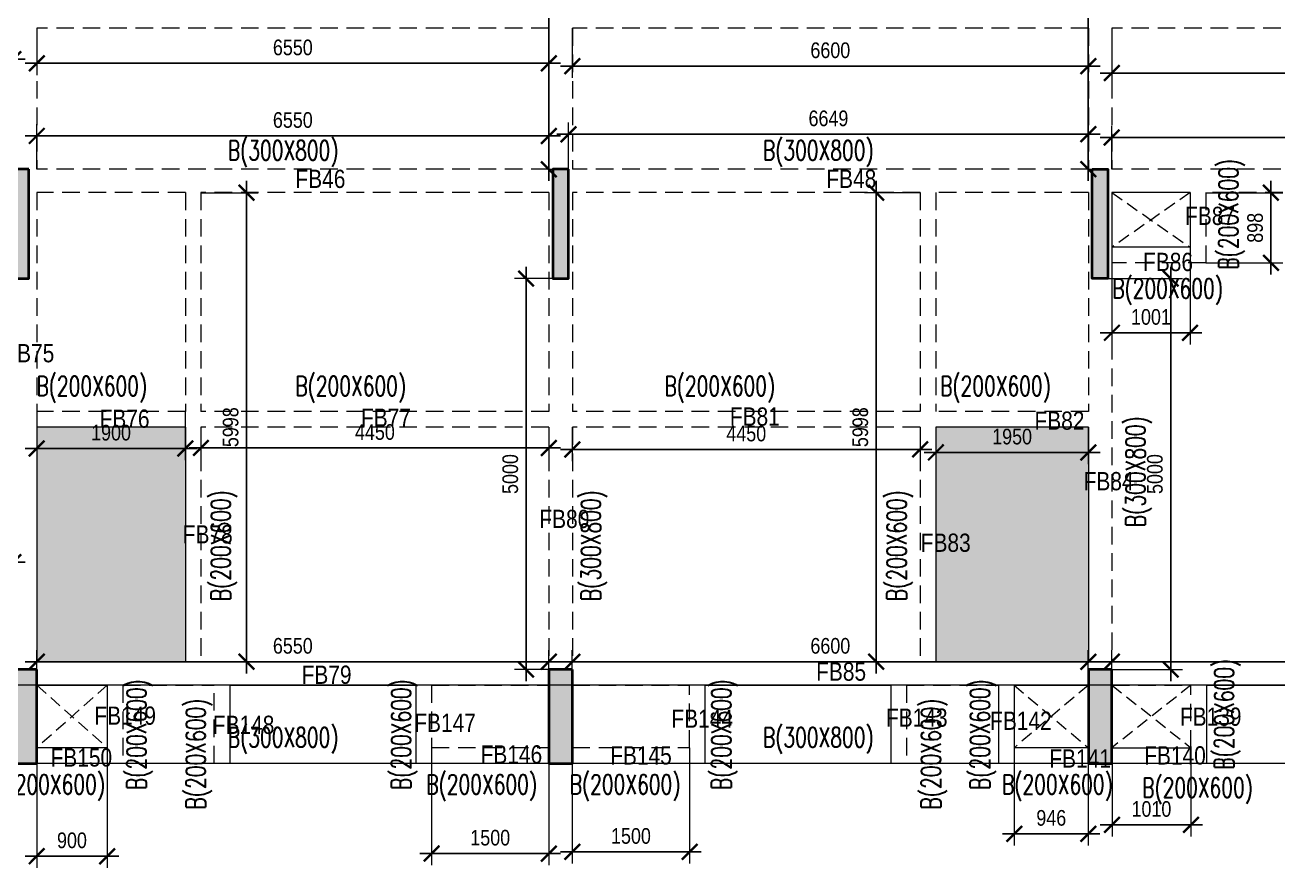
# Model space of a CAD drawing. Header units: millimetres. Extents: x -29 to 59187, y -34 to 22805.
# Drawn here: x 31320 to 47345, y 3051 to 13829 of the extents above; entities that cross this region are included whole.
import ezdxf

# ---------------------------------------------------------------- set-up
doc = ezdxf.new("R2010")
doc.units = ezdxf.units.MM
doc.linetypes.add('DASHED', pattern=[0.75, 0.5, -0.25])
doc.linetypes.add('HIDDEN', pattern=[9.525, 6.35, -3.175])
doc.layers.get('Defpoints').update_dxf_attribs({"color": 1})
for name, color, linetype, lineweight in [('S-BEAM-IDEN', 2, 'Continuous', 9), ('S-COL HATCH', 8, 'Continuous', 35), ('S-COLS', 6, 'Continuous', 35), ('S-SUNKEN HATCH', 9, 'Continuous', 35), ('S_FRAMES', 4, 'Continuous', 9), ('STR-CUTOUT', 1, 'Continuous', 13)]:
    doc.layers.add(name, color=color, linetype=linetype, lineweight=lineweight)
doc.styles.add('Dim.s & Anno.(Misc.)', font='ARIALN.TTF')
doc.styles.add('ROMANS', font='romans.shx', dxfattribs={"width": 0.75})
doc.dimstyles.new('A-GFC-100', dxfattribs={"dimscale": 100, "dimtxt": 2, "dimasz": 2, "dimexe": 1.5, "dimexo": 0, "dimgap": 1, "dimtad": 1, "dimdec": 0, "dimdsep": 46, "dimtxsty": 'Dim.s & Anno.(Misc.)', "dimblk": 'ARCHTICK', "dimcen": 0, "dimdle": 1.5, "dimclrd": 256, "dimclre": 8, "dimclrt": 6, "dimazin": 2, "dimtfac": 1, "dimtdec": 0, "dimtix": 1, "dimtmove": 2, "dimatfit": 3, "dimfxl": 1, "dimtolj": 1, "dimlwd": -1, "dimlwe": 9, "dimarcsym": 0})

# ---------------------------------------------------------------- blocks, each defined once
blk = doc.blocks.new('A$C3ea4a2f9')
at = {"layer": 'S-COL HATCH'}
h = blk.add_hatch(color=8, dxfattribs=at)
h.dxf.hatch_style = 1
h.paths.add_polyline_path([(26775, 7600), (26575, 7600), (26575, 6200), (26775, 6200)])
h = blk.add_hatch(color=8, dxfattribs=at)
h.dxf.hatch_style = 1
h.paths.add_polyline_path([(33676, 7600), (33476, 7600), (33476, 6200), (33676, 6200)])
h = blk.add_hatch(color=8, dxfattribs=at)
h.dxf.hatch_style = 1
h.paths.add_polyline_path([(40376, 7600), (40576, 7600), (40576, 6200), (40376, 6200)])
h = blk.add_hatch(color=8, dxfattribs=at)
h.dxf.hatch_style = 1
h.paths.add_polyline_path([(26875, 1200), (26575, 1200), (26575, 0), (26875, 0)])
h = blk.add_hatch(color=8, dxfattribs=at)
h.dxf.hatch_style = 1
h.paths.add_polyline_path([(33726, 1200), (33426, 1200), (33426, 0), (33726, 0)])
h = blk.add_hatch(color=8, dxfattribs=at)
h.dxf.hatch_style = 1
h.paths.add_polyline_path([(40626, 1200), (40326, 1200), (40326, 0), (40626, 0)])
at = {"layer": 'S-COLS'}
for points in [[(26775, 7600), (26575, 7600), (26575, 6200), (26775, 6200)], [(33676, 7600), (33476, 7600), (33476, 6200), (33676, 6200)], [(40376, 7600), (40576, 7600), (40576, 6200), (40376, 6200)], [(26875, 1200), (26575, 1200), (26575, 0), (26875, 0)], [(33726, 1200), (33426, 1200), (33426, 0), (33726, 0)], [(40626, 1200), (40326, 1200), (40326, 0), (40626, 0)]]:
    blk.add_lwpolyline(points, close=True, dxfattribs=at)
blk = doc.blocks.new('COLUMNS FROM LGF')
blk.add_blockref('A$C3ea4a2f9', (715961, -21291))
blk = doc.blocks.new('_ArchTick')
at = {"color": 0, "linetype": 'ByBlock', "const_width": 0.15}
blk.add_lwpolyline([(-0.5, -0.5), (0.5, 0.5)], dxfattribs=at)
blk = doc.blocks.new('*D159')
at = {"color": 8, "lineweight": 9, "transparency": 16777216}
for p, q in [((25695, 13788), (25695, 13243)), ((31170, 13788), (31170, 13243))]:
    blk.add_line(p, q, dxfattribs=at)
at = {"transparency": 16777216}
blk.add_line((25545, 13393), (31320, 13393), dxfattribs=at)
at = {"layer": 'Defpoints', "color": 0, "transparency": 16777216}
for p in [(25695, 13788), (31170, 13788), (31170, 13393)]:
    blk.add_point(p, dxfattribs=at)
at = {"transparency": 16777216, "xscale": 200, "yscale": 200, "zscale": 200, "rotation": 180}
blk.add_blockref('_ArchTick', (25695, 13393), dxfattribs=at)
at = {"transparency": 16777216, "xscale": 200, "yscale": 200, "zscale": 200}
blk.add_blockref('_ArchTick', (31170, 13393), dxfattribs=at)
at = {"color": 6, "transparency": 16777216, "insert": (28433, 13594), "char_height": 200, "attachment_point": 5, "style": 'Dim.s & Anno.(Misc.)'}
blk.add_mtext('\\A1;5475', dxfattribs=at)
blk = doc.blocks.new('*D160')
at = {"color": 8, "lineweight": 9, "transparency": 16777216}
for p, q in [((31470, 13788), (31470, 13190)), ((38020, 13788), (38020, 13190))]:
    blk.add_line(p, q, dxfattribs=at)
at = {"transparency": 16777216}
blk.add_line((31320, 13340), (38170, 13340), dxfattribs=at)
at = {"layer": 'Defpoints', "color": 0, "transparency": 16777216}
for p in [(31470, 13788), (38020, 13788), (38020, 13340)]:
    blk.add_point(p, dxfattribs=at)
at = {"transparency": 16777216, "xscale": 200, "yscale": 200, "zscale": 200, "rotation": 180}
blk.add_blockref('_ArchTick', (31470, 13340), dxfattribs=at)
at = {"transparency": 16777216, "xscale": 200, "yscale": 200, "zscale": 200}
blk.add_blockref('_ArchTick', (38020, 13340), dxfattribs=at)
at = {"color": 6, "transparency": 16777216, "insert": (34745, 13542), "char_height": 200, "attachment_point": 5, "style": 'Dim.s & Anno.(Misc.)'}
blk.add_mtext('\\A1;6550', dxfattribs=at)
blk = doc.blocks.new('*D161')
at = {"color": 8, "lineweight": 9, "transparency": 16777216}
for p, q in [((38320, 13788), (38320, 13154)), ((44920, 13788), (44920, 13154))]:
    blk.add_line(p, q, dxfattribs=at)
at = {"transparency": 16777216}
blk.add_line((38170, 13304), (45070, 13304), dxfattribs=at)
at = {"layer": 'Defpoints', "color": 0, "transparency": 16777216}
for p in [(38320, 13788), (44920, 13788), (44920, 13304)]:
    blk.add_point(p, dxfattribs=at)
at = {"transparency": 16777216, "xscale": 200, "yscale": 200, "zscale": 200, "rotation": 180}
blk.add_blockref('_ArchTick', (38320, 13304), dxfattribs=at)
at = {"transparency": 16777216, "xscale": 200, "yscale": 200, "zscale": 200}
blk.add_blockref('_ArchTick', (44920, 13304), dxfattribs=at)
at = {"color": 6, "transparency": 16777216, "insert": (41620, 13506), "char_height": 200, "attachment_point": 5, "style": 'Dim.s & Anno.(Misc.)'}
blk.add_mtext('\\A1;6600', dxfattribs=at)
blk = doc.blocks.new('*D162')
at = {"color": 8, "lineweight": 9, "transparency": 16777216}
for p, q in [((45220, 13788), (45220, 13066)), ((51770, 13788), (51770, 13066))]:
    blk.add_line(p, q, dxfattribs=at)
at = {"transparency": 16777216}
blk.add_line((45070, 13216), (51920, 13216), dxfattribs=at)
at = {"layer": 'Defpoints', "color": 0, "transparency": 16777216}
for p in [(45220, 13788), (51770, 13788), (51770, 13216)]:
    blk.add_point(p, dxfattribs=at)
at = {"transparency": 16777216, "xscale": 200, "yscale": 200, "zscale": 200, "rotation": 180}
blk.add_blockref('_ArchTick', (45220, 13216), dxfattribs=at)
at = {"transparency": 16777216, "xscale": 200, "yscale": 200, "zscale": 200}
blk.add_blockref('_ArchTick', (51770, 13216), dxfattribs=at)
at = {"color": 6, "transparency": 16777216, "insert": (48495, 13418), "char_height": 200, "attachment_point": 5, "style": 'Dim.s & Anno.(Misc.)'}
blk.add_mtext('\\A1;6550', dxfattribs=at)
blk = doc.blocks.new('*D174')
at = {"transparency": 16777216}
blk.add_line((38020, 20339), (38020, 11836), dxfattribs=at)
at = {"color": 8, "lineweight": 9, "transparency": 16777216}
for p, q in [((38020, 20189), (37870, 20189)), ((38020, 11986), (38170, 11986))]:
    blk.add_line(p, q, dxfattribs=at)
at = {"layer": 'Defpoints', "color": 0, "transparency": 16777216}
for p in [(38020, 20189), (38020, 11986), (38020, 11986)]:
    blk.add_point(p, dxfattribs=at)
at = {"transparency": 16777216, "xscale": 200, "yscale": 200, "zscale": 200}
for p, rotation in [((38020, 20189), 90), ((38020, 11986), 270)]:
    blk.add_blockref('_ArchTick', p, dxfattribs=dict(at, rotation=rotation))
at = {"color": 6, "transparency": 16777216, "insert": (37818, 16087), "char_height": 200, "attachment_point": 5, "rotation": 90, "style": 'Dim.s & Anno.(Misc.)'}
blk.add_mtext('\\A1;8203', dxfattribs=at)
blk = doc.blocks.new('*D176')
at = {"transparency": 16777216}
blk.add_line((44920, 20339), (44920, 11836), dxfattribs=at)
at = {"color": 8, "lineweight": 9, "transparency": 16777216}
for p, q in [((44921, 20189), (44770, 20189)), ((44920, 11986), (45070, 11986))]:
    blk.add_line(p, q, dxfattribs=at)
at = {"layer": 'Defpoints', "color": 0, "transparency": 16777216}
for p in [(44921, 20189), (44920, 11986), (44920, 11986)]:
    blk.add_point(p, dxfattribs=at)
at = {"transparency": 16777216, "xscale": 200, "yscale": 200, "zscale": 200}
for p, rotation in [((44920, 20189), 90), ((44920, 11986), 270)]:
    blk.add_blockref('_ArchTick', p, dxfattribs=dict(at, rotation=rotation))
at = {"color": 6, "transparency": 16777216, "insert": (44718, 16087), "char_height": 200, "attachment_point": 5, "rotation": 90, "style": 'Dim.s & Anno.(Misc.)'}
blk.add_mtext('\\A1;8202', dxfattribs=at)
blk = doc.blocks.new('*D145')
at = {"color": 8, "lineweight": 9, "transparency": 16777216}
for p, q in [((31470, 11986), (31470, 12562)), ((38020, 11986), (38020, 12562))]:
    blk.add_line(p, q, dxfattribs=at)
at = {"transparency": 16777216}
blk.add_line((31320, 12412), (38170, 12412), dxfattribs=at)
at = {"layer": 'Defpoints', "color": 0, "transparency": 16777216}
for p in [(38020, 12412), (31470, 11986), (38020, 11986)]:
    blk.add_point(p, dxfattribs=at)
at = {"transparency": 16777216, "xscale": 200, "yscale": 200, "zscale": 200, "rotation": 180}
blk.add_blockref('_ArchTick', (31470, 12412), dxfattribs=at)
at = {"transparency": 16777216, "xscale": 200, "yscale": 200, "zscale": 200}
blk.add_blockref('_ArchTick', (38020, 12412), dxfattribs=at)
at = {"color": 6, "transparency": 16777216, "insert": (34745, 12614), "char_height": 200, "attachment_point": 5, "style": 'Dim.s & Anno.(Misc.)'}
blk.add_mtext('\\A1;6550', dxfattribs=at)
blk = doc.blocks.new('*D182')
at = {"color": 8, "lineweight": 9, "transparency": 16777216}
for p, q in [((38271, 11988), (38271, 12583)), ((44920, 11986), (44920, 12583))]:
    blk.add_line(p, q, dxfattribs=at)
at = {"transparency": 16777216}
blk.add_line((38121, 12433), (45070, 12433), dxfattribs=at)
at = {"layer": 'Defpoints', "color": 0, "transparency": 16777216}
for p in [(44920, 12433), (38271, 11988), (44920, 11986)]:
    blk.add_point(p, dxfattribs=at)
at = {"transparency": 16777216, "xscale": 200, "yscale": 200, "zscale": 200, "rotation": 180}
blk.add_blockref('_ArchTick', (38271, 12433), dxfattribs=at)
at = {"transparency": 16777216, "xscale": 200, "yscale": 200, "zscale": 200}
blk.add_blockref('_ArchTick', (44920, 12433), dxfattribs=at)
at = {"color": 6, "transparency": 16777216, "insert": (41596, 12635), "char_height": 200, "attachment_point": 5, "style": 'Dim.s & Anno.(Misc.)'}
blk.add_mtext('\\A1;6649', dxfattribs=at)
blk = doc.blocks.new('*D146')
at = {"color": 8, "lineweight": 9, "transparency": 16777216}
for p, q in [((45220, 11986), (45220, 12541)), ((51770, 11986), (51770, 12541))]:
    blk.add_line(p, q, dxfattribs=at)
at = {"transparency": 16777216}
blk.add_line((45070, 12391), (51920, 12391), dxfattribs=at)
at = {"layer": 'Defpoints', "color": 0, "transparency": 16777216}
for p in [(51770, 12391), (45220, 11986), (51770, 11986)]:
    blk.add_point(p, dxfattribs=at)
at = {"transparency": 16777216, "xscale": 200, "yscale": 200, "zscale": 200, "rotation": 180}
blk.add_blockref('_ArchTick', (45220, 12391), dxfattribs=at)
at = {"transparency": 16777216, "xscale": 200, "yscale": 200, "zscale": 200}
blk.add_blockref('_ArchTick', (51770, 12391), dxfattribs=at)
at = {"color": 6, "transparency": 16777216, "insert": (48495, 12593), "char_height": 200, "attachment_point": 5, "style": 'Dim.s & Anno.(Misc.)'}
blk.add_mtext('\\A1;6550', dxfattribs=at)
blk = doc.blocks.new('*D256')
at = {"color": 8, "lineweight": 9, "transparency": 16777216}
for p, q in [((25697, 6583), (25697, 7110)), ((31170, 6683), (31170, 7110))]:
    blk.add_line(p, q, dxfattribs=at)
at = {"transparency": 16777216}
blk.add_line((25547, 6960), (31320, 6960), dxfattribs=at)
at = {"layer": 'Defpoints', "color": 0, "transparency": 16777216}
for p in [(31170, 6960), (25697, 6583), (31170, 6683)]:
    blk.add_point(p, dxfattribs=at)
at = {"transparency": 16777216, "xscale": 200, "yscale": 200, "zscale": 200, "rotation": 180}
blk.add_blockref('_ArchTick', (25697, 6960), dxfattribs=at)
at = {"transparency": 16777216, "xscale": 200, "yscale": 200, "zscale": 200}
blk.add_blockref('_ArchTick', (31170, 6960), dxfattribs=at)
at = {"color": 6, "transparency": 16777216, "insert": (28433, 7162), "char_height": 200, "attachment_point": 5, "style": 'Dim.s & Anno.(Misc.)'}
blk.add_mtext('\\A1;5474', dxfattribs=at)
blk = doc.blocks.new('*D258')
at = {"color": 8, "lineweight": 9, "transparency": 16777216}
for p, q in [((31470, 8888), (31470, 8264)), ((33370, 8888), (33370, 8264))]:
    blk.add_line(p, q, dxfattribs=at)
at = {"transparency": 16777216}
blk.add_line((31320, 8414), (33520, 8414), dxfattribs=at)
at = {"layer": 'Defpoints', "color": 0, "transparency": 16777216}
for p in [(31470, 8888), (33370, 8888), (33370, 8414)]:
    blk.add_point(p, dxfattribs=at)
at = {"transparency": 16777216, "xscale": 200, "yscale": 200, "zscale": 200, "rotation": 180}
blk.add_blockref('_ArchTick', (31470, 8414), dxfattribs=at)
at = {"transparency": 16777216, "xscale": 200, "yscale": 200, "zscale": 200}
blk.add_blockref('_ArchTick', (33370, 8414), dxfattribs=at)
at = {"color": 6, "transparency": 16777216, "insert": (32420, 8616), "char_height": 200, "attachment_point": 5, "style": 'Dim.s & Anno.(Misc.)'}
blk.add_mtext('\\A1;1900', dxfattribs=at)
blk = doc.blocks.new('*D259')
at = {"color": 8, "lineweight": 9, "transparency": 16777216}
for p, q in [((33570, 8688), (33570, 8272)), ((38020, 8688), (38020, 8272))]:
    blk.add_line(p, q, dxfattribs=at)
at = {"transparency": 16777216}
blk.add_line((33420, 8422), (38170, 8422), dxfattribs=at)
at = {"layer": 'Defpoints', "color": 0, "transparency": 16777216}
for p in [(33570, 8688), (38020, 8688), (38020, 8422)]:
    blk.add_point(p, dxfattribs=at)
at = {"transparency": 16777216, "xscale": 200, "yscale": 200, "zscale": 200, "rotation": 180}
blk.add_blockref('_ArchTick', (33570, 8422), dxfattribs=at)
at = {"transparency": 16777216, "xscale": 200, "yscale": 200, "zscale": 200}
blk.add_blockref('_ArchTick', (38020, 8422), dxfattribs=at)
at = {"color": 6, "transparency": 16777216, "insert": (35795, 8624), "char_height": 200, "attachment_point": 5, "style": 'Dim.s & Anno.(Misc.)'}
blk.add_mtext('\\A1;4450', dxfattribs=at)
blk = doc.blocks.new('*D260')
at = {"color": 8, "lineweight": 9, "transparency": 16777216}
for p, q in [((38320, 8688), (38320, 8253)), ((42770, 8688), (42770, 8253))]:
    blk.add_line(p, q, dxfattribs=at)
at = {"transparency": 16777216}
blk.add_line((38170, 8403), (42920, 8403), dxfattribs=at)
at = {"layer": 'Defpoints', "color": 0, "transparency": 16777216}
for p in [(38320, 8688), (42770, 8688), (42770, 8403)]:
    blk.add_point(p, dxfattribs=at)
at = {"transparency": 16777216, "xscale": 200, "yscale": 200, "zscale": 200, "rotation": 180}
blk.add_blockref('_ArchTick', (38320, 8403), dxfattribs=at)
at = {"transparency": 16777216, "xscale": 200, "yscale": 200, "zscale": 200}
blk.add_blockref('_ArchTick', (42770, 8403), dxfattribs=at)
at = {"color": 6, "transparency": 16777216, "insert": (40545, 8605), "char_height": 200, "attachment_point": 5, "style": 'Dim.s & Anno.(Misc.)'}
blk.add_mtext('\\A1;4450', dxfattribs=at)
blk = doc.blocks.new('*D261')
at = {"color": 8, "lineweight": 9, "transparency": 16777216}
for p, q in [((42970, 8688), (42970, 8214)), ((44920, 8688), (44920, 8214))]:
    blk.add_line(p, q, dxfattribs=at)
at = {"transparency": 16777216}
blk.add_line((42820, 8364), (45070, 8364), dxfattribs=at)
at = {"layer": 'Defpoints', "color": 0, "transparency": 16777216}
for p in [(42970, 8688), (44920, 8688), (44920, 8364)]:
    blk.add_point(p, dxfattribs=at)
at = {"transparency": 16777216, "xscale": 200, "yscale": 200, "zscale": 200, "rotation": 180}
blk.add_blockref('_ArchTick', (42970, 8364), dxfattribs=at)
at = {"transparency": 16777216, "xscale": 200, "yscale": 200, "zscale": 200}
blk.add_blockref('_ArchTick', (44920, 8364), dxfattribs=at)
at = {"color": 6, "transparency": 16777216, "insert": (43945, 8566), "char_height": 200, "attachment_point": 5, "style": 'Dim.s & Anno.(Misc.)'}
blk.add_mtext('\\A1;1950', dxfattribs=at)
blk = doc.blocks.new('*D262')
at = {"transparency": 16777216}
blk.add_line((34152, 11836), (34152, 5538), dxfattribs=at)
at = {"color": 8, "lineweight": 9, "transparency": 16777216}
for p, q in [((33570, 11686), (34302, 11686)), ((33570, 5688), (34302, 5688))]:
    blk.add_line(p, q, dxfattribs=at)
at = {"layer": 'Defpoints', "color": 0, "transparency": 16777216}
for p in [(33570, 11686), (33570, 5688), (34152, 5688)]:
    blk.add_point(p, dxfattribs=at)
at = {"transparency": 16777216, "xscale": 200, "yscale": 200, "zscale": 200}
for p, rotation in [((34152, 11686), 90), ((34152, 5688), 270)]:
    blk.add_blockref('_ArchTick', p, dxfattribs=dict(at, rotation=rotation))
at = {"color": 6, "transparency": 16777216, "insert": (33950, 8687), "char_height": 200, "attachment_point": 5, "rotation": 90, "style": 'Dim.s & Anno.(Misc.)'}
blk.add_mtext('\\A1;5998', dxfattribs=at)
blk = doc.blocks.new('*D263')
at = {"color": 8, "lineweight": 9, "transparency": 16777216}
for p, q in [((31470, 5388), (31470, 5838)), ((38020, 5388), (38020, 5838))]:
    blk.add_line(p, q, dxfattribs=at)
at = {"transparency": 16777216}
blk.add_line((31320, 5688), (38170, 5688), dxfattribs=at)
at = {"layer": 'Defpoints', "color": 0, "transparency": 16777216}
for p in [(38020, 5688), (31470, 5388), (38020, 5388)]:
    blk.add_point(p, dxfattribs=at)
at = {"transparency": 16777216, "xscale": 200, "yscale": 200, "zscale": 200, "rotation": 180}
blk.add_blockref('_ArchTick', (31470, 5688), dxfattribs=at)
at = {"transparency": 16777216, "xscale": 200, "yscale": 200, "zscale": 200}
blk.add_blockref('_ArchTick', (38020, 5688), dxfattribs=at)
at = {"color": 6, "transparency": 16777216, "insert": (34745, 5890), "char_height": 200, "attachment_point": 5, "style": 'Dim.s & Anno.(Misc.)'}
blk.add_mtext('\\A1;6550', dxfattribs=at)
blk = doc.blocks.new('*D264')
at = {"color": 8, "lineweight": 9, "transparency": 16777216}
for p, q in [((38320, 5388), (38320, 5838)), ((44920, 5387), (44920, 5838))]:
    blk.add_line(p, q, dxfattribs=at)
at = {"transparency": 16777216}
blk.add_line((38170, 5688), (45070, 5688), dxfattribs=at)
at = {"layer": 'Defpoints', "color": 0, "transparency": 16777216}
for p in [(44920, 5688), (38320, 5388), (44920, 5387)]:
    blk.add_point(p, dxfattribs=at)
at = {"transparency": 16777216, "xscale": 200, "yscale": 200, "zscale": 200, "rotation": 180}
blk.add_blockref('_ArchTick', (38320, 5688), dxfattribs=at)
at = {"transparency": 16777216, "xscale": 200, "yscale": 200, "zscale": 200}
blk.add_blockref('_ArchTick', (44920, 5688), dxfattribs=at)
at = {"color": 6, "transparency": 16777216, "insert": (41620, 5890), "char_height": 200, "attachment_point": 5, "style": 'Dim.s & Anno.(Misc.)'}
blk.add_mtext('\\A1;6600', dxfattribs=at)
blk = doc.blocks.new('*D265')
at = {"color": 8, "lineweight": 9, "transparency": 16777216}
for p, q in [((45221, 5388), (45221, 5838)), ((51770, 5388), (51770, 5838))]:
    blk.add_line(p, q, dxfattribs=at)
at = {"transparency": 16777216}
blk.add_line((45071, 5688), (51920, 5688), dxfattribs=at)
at = {"layer": 'Defpoints', "color": 0, "transparency": 16777216}
for p in [(51770, 5688), (45221, 5388), (51770, 5388)]:
    blk.add_point(p, dxfattribs=at)
at = {"transparency": 16777216, "xscale": 200, "yscale": 200, "zscale": 200, "rotation": 180}
blk.add_blockref('_ArchTick', (45221, 5688), dxfattribs=at)
at = {"transparency": 16777216, "xscale": 200, "yscale": 200, "zscale": 200}
blk.add_blockref('_ArchTick', (51770, 5688), dxfattribs=at)
at = {"color": 6, "transparency": 16777216, "insert": (48496, 5890), "char_height": 200, "attachment_point": 5, "style": 'Dim.s & Anno.(Misc.)'}
blk.add_mtext('\\A1;6549', dxfattribs=at)
blk = doc.blocks.new('*D266')
at = {"transparency": 16777216}
blk.add_line((37729, 10738), (37729, 5438), dxfattribs=at)
at = {"color": 8, "lineweight": 9, "transparency": 16777216}
for p, q in [((38071, 10588), (37579, 10588)), ((38021, 5588), (37579, 5588))]:
    blk.add_line(p, q, dxfattribs=at)
at = {"layer": 'Defpoints', "color": 0, "transparency": 16777216}
for p in [(38071, 10588), (37729, 5588), (38021, 5588)]:
    blk.add_point(p, dxfattribs=at)
at = {"transparency": 16777216, "xscale": 200, "yscale": 200, "zscale": 200}
for p, rotation in [((37729, 10588), 90), ((37729, 5588), 270)]:
    blk.add_blockref('_ArchTick', p, dxfattribs=dict(at, rotation=rotation))
at = {"color": 6, "transparency": 16777216, "insert": (37527, 8088), "char_height": 200, "attachment_point": 5, "rotation": 90, "style": 'Dim.s & Anno.(Misc.)'}
blk.add_mtext('\\A1;5000', dxfattribs=at)
blk = doc.blocks.new('*D267')
at = {"transparency": 16777216}
blk.add_line((42206, 5538), (42206, 11836), dxfattribs=at)
at = {"color": 8, "lineweight": 9, "transparency": 16777216}
for p, q in [((42770, 11686), (42056, 11686)), ((42770, 5688), (42056, 5688))]:
    blk.add_line(p, q, dxfattribs=at)
at = {"layer": 'Defpoints', "color": 0, "transparency": 16777216}
for p in [(42206, 11686), (42770, 11686), (42770, 5688)]:
    blk.add_point(p, dxfattribs=at)
at = {"transparency": 16777216, "xscale": 200, "yscale": 200, "zscale": 200}
for p, rotation in [((42206, 11686), 90), ((42206, 5688), 270)]:
    blk.add_blockref('_ArchTick', p, dxfattribs=dict(at, rotation=rotation))
at = {"color": 6, "transparency": 16777216, "insert": (42004, 8687), "char_height": 200, "attachment_point": 5, "rotation": 90, "style": 'Dim.s & Anno.(Misc.)'}
blk.add_mtext('\\A1;5998', dxfattribs=at)
blk = doc.blocks.new('*D268')
at = {"transparency": 16777216}
blk.add_line((45974, 10738), (45974, 5438), dxfattribs=at)
at = {"color": 8, "lineweight": 9, "transparency": 16777216}
for p, q in [((44971, 10588), (46124, 10588)), ((44921, 5588), (46124, 5588))]:
    blk.add_line(p, q, dxfattribs=at)
at = {"layer": 'Defpoints', "color": 0, "transparency": 16777216}
for p in [(44971, 10588), (44921, 5588), (45974, 5588)]:
    blk.add_point(p, dxfattribs=at)
at = {"transparency": 16777216, "xscale": 200, "yscale": 200, "zscale": 200}
for p, rotation in [((45974, 10588), 90), ((45974, 5588), 270)]:
    blk.add_blockref('_ArchTick', p, dxfattribs=dict(at, rotation=rotation))
at = {"color": 6, "transparency": 16777216, "insert": (45772, 8088), "char_height": 200, "attachment_point": 5, "rotation": 90, "style": 'Dim.s & Anno.(Misc.)'}
blk.add_mtext('\\A1;5000', dxfattribs=at)
blk = doc.blocks.new('*D269')
at = {"color": 8, "lineweight": 9, "transparency": 16777216}
for p, q in [((45221, 10988), (45221, 9744)), ((46221, 10988), (46221, 9744))]:
    blk.add_line(p, q, dxfattribs=at)
at = {"transparency": 16777216}
blk.add_line((45071, 9894), (46371, 9894), dxfattribs=at)
at = {"layer": 'Defpoints', "color": 0, "transparency": 16777216}
for p in [(45221, 10988), (46221, 10988), (46221, 9894)]:
    blk.add_point(p, dxfattribs=at)
at = {"transparency": 16777216, "xscale": 200, "yscale": 200, "zscale": 200, "rotation": 180}
blk.add_blockref('_ArchTick', (45221, 9894), dxfattribs=at)
at = {"transparency": 16777216, "xscale": 200, "yscale": 200, "zscale": 200}
blk.add_blockref('_ArchTick', (46221, 9894), dxfattribs=at)
at = {"color": 6, "transparency": 16777216, "insert": (45721, 10096), "char_height": 200, "attachment_point": 5, "style": 'Dim.s & Anno.(Misc.)'}
blk.add_mtext('\\A1;1001', dxfattribs=at)
blk = doc.blocks.new('*D270')
at = {"transparency": 16777216}
blk.add_line((47256, 11836), (47256, 10638), dxfattribs=at)
at = {"color": 8, "lineweight": 9, "transparency": 16777216}
for p, q in [((46421, 11686), (47406, 11686)), ((46421, 10788), (47406, 10788))]:
    blk.add_line(p, q, dxfattribs=at)
at = {"layer": 'Defpoints', "color": 0, "transparency": 16777216}
for p in [(46421, 11686), (46421, 10788), (47256, 10788)]:
    blk.add_point(p, dxfattribs=at)
at = {"transparency": 16777216, "xscale": 200, "yscale": 200, "zscale": 200}
for p, rotation in [((47256, 11686), 90), ((47256, 10788), 270)]:
    blk.add_blockref('_ArchTick', p, dxfattribs=dict(at, rotation=rotation))
at = {"color": 6, "transparency": 16777216, "insert": (47054, 11237), "char_height": 200, "attachment_point": 5, "rotation": 90, "style": 'Dim.s & Anno.(Misc.)'}
blk.add_mtext('\\A1;898', dxfattribs=at)
blk = doc.blocks.new('*D219')
at = {"transparency": 16777216}
blk.add_line((28521, 5538), (28521, 4238), dxfattribs=at)
at = {"color": 8, "lineweight": 9, "transparency": 16777216}
for p, q in [((50762, 5388), (28371, 5388)), ((50562, 4388), (28371, 4388))]:
    blk.add_line(p, q, dxfattribs=at)
at = {"layer": 'Defpoints', "color": 0, "transparency": 16777216}
for p in [(50762, 5388), (28521, 4388), (50562, 4388)]:
    blk.add_point(p, dxfattribs=at)
at = {"transparency": 16777216, "xscale": 200, "yscale": 200, "zscale": 200}
for p, rotation in [((28521, 5388), 90), ((28521, 4388), 270)]:
    blk.add_blockref('_ArchTick', p, dxfattribs=dict(at, rotation=rotation))
at = {"color": 6, "transparency": 16777216, "insert": (28319, 4888), "char_height": 200, "attachment_point": 5, "rotation": 90, "style": 'Dim.s & Anno.(Misc.)'}
blk.add_mtext('\\A1;1000', dxfattribs=at)
blk = doc.blocks.new('*D220')
at = {"color": 8, "lineweight": 9, "transparency": 16777216}
for p, q in [((45223, 4588), (45223, 3452)), ((46232, 4588), (46232, 3452))]:
    blk.add_line(p, q, dxfattribs=at)
at = {"transparency": 16777216}
blk.add_line((45073, 3602), (46382, 3602), dxfattribs=at)
at = {"layer": 'Defpoints', "color": 0, "transparency": 16777216}
for p in [(45223, 4588), (46232, 4588), (46232, 3602)]:
    blk.add_point(p, dxfattribs=at)
at = {"transparency": 16777216, "xscale": 200, "yscale": 200, "zscale": 200, "rotation": 180}
blk.add_blockref('_ArchTick', (45223, 3602), dxfattribs=at)
at = {"transparency": 16777216, "xscale": 200, "yscale": 200, "zscale": 200}
blk.add_blockref('_ArchTick', (46232, 3602), dxfattribs=at)
at = {"color": 6, "transparency": 16777216, "insert": (45727, 3804), "char_height": 200, "attachment_point": 5, "style": 'Dim.s & Anno.(Misc.)'}
blk.add_mtext('\\A1;1010', dxfattribs=at)
blk = doc.blocks.new('*D221')
at = {"color": 8, "lineweight": 9, "transparency": 16777216}
for p, q in [((43973, 4589), (43973, 3338)), ((44919, 4589), (44919, 3338))]:
    blk.add_line(p, q, dxfattribs=at)
at = {"transparency": 16777216}
blk.add_line((45069, 3488), (43823, 3488), dxfattribs=at)
at = {"layer": 'Defpoints', "color": 0, "transparency": 16777216}
for p in [(43973, 4589), (44919, 4589), (43973, 3488)]:
    blk.add_point(p, dxfattribs=at)
at = {"transparency": 16777216, "xscale": 200, "yscale": 200, "zscale": 200, "rotation": 180}
blk.add_blockref('_ArchTick', (43973, 3488), dxfattribs=at)
at = {"transparency": 16777216, "xscale": 200, "yscale": 200, "zscale": 200}
blk.add_blockref('_ArchTick', (44919, 3488), dxfattribs=at)
at = {"color": 6, "transparency": 16777216, "insert": (44446, 3690), "char_height": 200, "attachment_point": 5, "style": 'Dim.s & Anno.(Misc.)'}
blk.add_mtext('\\A1;946', dxfattribs=at)
blk = doc.blocks.new('*D222')
at = {"color": 8, "lineweight": 9, "transparency": 16777216}
for p, q in [((38320, 4589), (38320, 3107)), ((39820, 4589), (39820, 3107))]:
    blk.add_line(p, q, dxfattribs=at)
at = {"transparency": 16777216}
blk.add_line((39970, 3257), (38170, 3257), dxfattribs=at)
at = {"layer": 'Defpoints', "color": 0, "transparency": 16777216}
for p in [(38320, 4589), (39820, 4589), (38320, 3257)]:
    blk.add_point(p, dxfattribs=at)
at = {"transparency": 16777216, "xscale": 200, "yscale": 200, "zscale": 200, "rotation": 180}
blk.add_blockref('_ArchTick', (38320, 3257), dxfattribs=at)
at = {"transparency": 16777216, "xscale": 200, "yscale": 200, "zscale": 200}
blk.add_blockref('_ArchTick', (39820, 3257), dxfattribs=at)
at = {"color": 6, "transparency": 16777216, "insert": (39070, 3459), "char_height": 200, "attachment_point": 5, "style": 'Dim.s & Anno.(Misc.)'}
blk.add_mtext('\\A1;1500', dxfattribs=at)
blk = doc.blocks.new('*D223')
at = {"color": 8, "lineweight": 9, "transparency": 16777216}
for p, q in [((36520, 4589), (36520, 3085)), ((38020, 4589), (38020, 3085))]:
    blk.add_line(p, q, dxfattribs=at)
at = {"transparency": 16777216}
blk.add_line((38170, 3235), (36370, 3235), dxfattribs=at)
at = {"layer": 'Defpoints', "color": 0, "transparency": 16777216}
for p in [(36520, 4589), (38020, 4589), (36520, 3235)]:
    blk.add_point(p, dxfattribs=at)
at = {"transparency": 16777216, "xscale": 200, "yscale": 200, "zscale": 200, "rotation": 180}
blk.add_blockref('_ArchTick', (36520, 3235), dxfattribs=at)
at = {"transparency": 16777216, "xscale": 200, "yscale": 200, "zscale": 200}
blk.add_blockref('_ArchTick', (38020, 3235), dxfattribs=at)
at = {"color": 6, "transparency": 16777216, "insert": (37270, 3437), "char_height": 200, "attachment_point": 5, "style": 'Dim.s & Anno.(Misc.)'}
blk.add_mtext('\\A1;1500', dxfattribs=at)
blk = doc.blocks.new('*D224')
at = {"color": 8, "lineweight": 9, "transparency": 16777216}
for p, q in [((31470, 4588), (31470, 3051)), ((32370, 4588), (32370, 3051))]:
    blk.add_line(p, q, dxfattribs=at)
at = {"transparency": 16777216}
blk.add_line((32520, 3201), (31320, 3201), dxfattribs=at)
at = {"layer": 'Defpoints', "color": 0, "transparency": 16777216}
for p in [(31470, 4588), (32370, 4588), (31470, 3201)]:
    blk.add_point(p, dxfattribs=at)
at = {"transparency": 16777216, "xscale": 200, "yscale": 200, "zscale": 200, "rotation": 180}
blk.add_blockref('_ArchTick', (31470, 3201), dxfattribs=at)
at = {"transparency": 16777216, "xscale": 200, "yscale": 200, "zscale": 200}
blk.add_blockref('_ArchTick', (32370, 3201), dxfattribs=at)
at = {"color": 6, "transparency": 16777216, "insert": (31920, 3403), "char_height": 200, "attachment_point": 5, "style": 'Dim.s & Anno.(Misc.)'}
blk.add_mtext('\\A1;900', dxfattribs=at)

msp = doc.modelspace()

# ---------------------------------------------------------------- hatches: boundary and pattern name
at = {"layer": 'S-SUNKEN HATCH'}
h = msp.add_hatch(dxfattribs=at)
h.set_pattern_fill('CROSS', color=256, scale=25)
h.set_pattern_definition([(0, (-612405.95, -78297.16), (158.75, 158.75), [79.375, -238.125]), (90, (-612366.26, -78336.84), (-158.75, 158.75), [79.375, -238.125])])
h.paths.add_polyline_path([(9496.5, 17090.5), (11446.5, 17090.5), (11446.5, 19940.4), (9496.5, 19940.4)])
h.paths.add_polyline_path([(11746.5, 17090.5), (13696.5, 17090.5), (13696.5, 19940.4), (11746.5, 19940.4), (11746.5, 19840.6)])
h.paths.add_polyline_path([(13696.5, 8690.5), (11746.5, 8690.5), (11746.5, 5740.4), (11746.5, 5740.4), (11746.5, 5840.5), (13696.5, 5840.5)])
h.paths.add_polyline_path([(20696.5, 19940.4), (18696.5, 19940.4), (18696.5, 17090.5), (20696.5, 17090.5)])
h.paths.add_polyline_path([(31471.4, 17090.5), (33371.5, 17090.5), (33371.5, 19940.4), (31471.4, 19940.4), (31471.4, 19840.6)])
h.paths.add_polyline_path([(33371.5, 8690.5), (31471.4, 8690.5), (31471.4, 5740.4), (31471.5, 5740.4), (31471.5, 5690.5), (33371.5, 5690.5)])
h.paths.add_polyline_path([(42971.5, 5690.5), (44921.5, 5690.5), (44921.5, 8690.5), (42971.5, 8690.5)])
h.paths.add_polyline_path([(44921.5, 19940.4), (42971.5, 19940.4), (42971.5, 17090.5), (44921.5, 17090.5)])
h.paths.add_polyline_path([(45221.5, 17090.5), (47171.5, 17090.5), (47171.5, 19940.4), (45221.5, 19940.4), (45221.5, 19840.5)])

# ---------------------------------------------------------------- linework, layer by layer
at = {"layer": 'S_FRAMES', "linetype": 'DASHED', "ltscale": 450}
for p, q in [((31470.2, 13788.3), (31470.2, 11986.2)), ((38020.3, 13788.3), (31470.2, 13788.3)), ((38020.3, 13788.3), (38020.3, 11986.2)), ((38320.3, 13788.3), (38320.3, 11986.2)), ((44920.3, 13788.3), (38320.3, 13788.3)), ((44920.3, 13788.3), (44920.3, 11986.2)), ((45220.3, 13788.3), (45220.3, 11986.2)), ((51770.3, 13788.3), (45220.3, 13788.3)), ((38020.3, 11986.2), (31470.2, 11986.2)), ((44920.3, 11986.2), (38320.3, 11986.2)), ((51770.3, 11986.2), (45220.3, 11986.2)), ((31470.2, 11686.2), (31470.2, 8888.3)), ((33370.3, 11686.2), (31470.2, 11686.2)), ((33370.3, 11686.2), (33370.3, 8888.3)), ((38020.3, 11686.2), (33570.3, 11686.2)), ((33570.3, 11686.2), (33570.3, 8888.3)), ((38020.3, 11686.2), (38020.3, 8888.3)), ((38320.3, 11686.2), (38320.3, 8888.3)), ((42770.3, 11686.2), (38320.3, 11686.2)), ((42770.3, 11686.2), (42770.3, 8888.3)), ((44920.3, 11686.2), (42970.3, 11686.2)), ((42970.3, 11686.2), (42970.3, 8888.3)), ((44920.3, 11686.2), (44920.3, 8888.3)), ((48420.3, 11686.2), (46421.3, 11686.2)), ((45220.3, 10788.3), (45220.3, 5688.3)), ((33370.3, 8888.3), (31470.2, 8888.3)), ((38020.3, 8888.3), (33570.3, 8888.3)), ((42770.3, 8888.3), (38320.3, 8888.3)), ((44920.3, 8888.3), (42970.3, 8888.3)), ((38020.3, 8688.3), (33570.3, 8688.3)), ((33570.3, 8688.3), (33570.3, 5688.3)), ((38020.3, 8688.3), (38020.3, 5688.3)), ((38320.3, 8688.3), (38320.3, 5688.3)), ((42770.3, 8688.3), (38320.3, 8688.3)), ((42770.3, 8688.3), (42770.3, 5688.3)), ((33570.3, 5688.3), (38020.3, 5688.3)), ((38320.3, 5688.3), (42770.3, 5688.3)), ((45220.3, 5688.3), (48420.3, 5688.3)), ((32570.3, 5388.3), (33740.3, 5388.3)), ((32570.3, 5388.3), (32570.3, 4388.4)), ((33740.3, 4388), (33740.3, 5388.3)), ((36520.4, 5388.3), (38020.3, 5388.3)), ((38020.3, 4589.4), (38020.3, 5388.3)), ((38320.3, 5388.3), (39820.3, 5388.3)), ((38320.3, 4589.4), (38320.3, 5388.3)), ((42596.4, 5388.2), (43770.3, 5388.3)), ((42596.4, 5388.3), (42596.4, 4388)), ((45220.3, 5388.3), (46232.4, 5388.3)), ((46232.4, 4588.4), (46232.4, 5388.3)), ((46232.4, 4388), (46232.4, 4389.4))]:
    msp.add_line(p, q, dxfattribs=at)
at = {"layer": 'S_FRAMES'}
for p, q in [((45220.3, 11686.2), (45220.3, 10988.3)), ((46221.3, 11686.2), (45220.3, 11686.2)), ((31470.2, 8688.3), (31470.2, 5688.3)), ((33370.3, 8688.3), (31470.2, 8688.3)), ((33370.3, 8688.3), (33370.3, 5688.3)), ((42970.3, 8688.3), (42970.3, 5688.3)), ((44920.3, 8688.3), (42970.3, 8688.3)), ((44920.3, 8688.3), (44920.3, 5688.3)), ((31470.2, 5688.3), (33370.3, 5688.3)), ((42970.3, 5688.3), (44920.3, 5688.3)), ((31470.3, 5388.3), (32370.3, 5388.3)), ((31470.3, 4588.4), (31470.3, 5388.3)), ((33940.3, 5388.3), (36320.4, 5388.4)), ((33940.3, 5388.3), (33940.3, 4388.4)), ((40020.3, 5387.8), (42396.4, 5388.2)), ((42396.4, 4389.4), (42396.4, 5388.3)), ((43770.3, 5388.3), (43770.3, 4389.4)), ((43970.3, 5388.3), (44920.3, 5388.3)), ((44920.3, 4589.4), (44920.3, 5388.3)), ((45220.3, 4389.4), (45220.3, 5388.3)), ((46432.4, 5388.3), (46432.4, 4389.4)), ((33940.3, 4388.4), (31170.3, 4388.4)), ((38320.3, 4389.4), (38320.3, 4389.4)), ((42396.4, 4389.4), (46432.4, 4389.4)), ((45220.3, 4389.4), (45220.3, 4389.4))]:
    msp.add_line(p, q, dxfattribs=at)
for points in [[(46221.3, 11686.2), (46221.3, 10988.3), (45220.3, 10988.3)], [(32370.3, 5388.3), (32370.3, 4588.4), (31470.3, 4588.4)], [(36320.4, 5387.8), (36320.4, 4388.9), (40020.3, 4388.9), (40020.3, 5387.8)], [(43970.3, 5388.3), (43970.3, 4589.4), (44920.3, 4589.4)], [(46432.4, 5388.3), (50562.4, 5388.3)], [(45220.3, 4588.4), (46232.4, 4588.4)]]:
    msp.add_lwpolyline(points, dxfattribs=at)
at = {"layer": 'S_FRAMES', "linetype": 'DASHED', "ltscale": 450}
for points in [[(46421.3, 11686.2), (46421.3, 10788.3), (45220.3, 10788.3)], [(36520.4, 5388.3), (36520.4, 4589.4), (38020.3, 4589.4)], [(38320.3, 4589.4), (39820.3, 4589.4), (39820.3, 5388.3)]]:
    msp.add_lwpolyline(points, dxfattribs=at)
at = {"layer": 'STR-CUTOUT', "color": 1, "linetype": 'HIDDEN', "ltscale": 25}
for p, q in [((46221.4, 11686.2), (45220.7, 10988.3)), ((45220.7, 11686.2), (46221.4, 10988.3)), ((31470.5, 5389.4), (32370.4, 4588.4)), ((32370.4, 5387.3), (31470.5, 4588.4)), ((43970.4, 5388.3), (44920.4, 4588.4)), ((44920.4, 5387.3), (43970.4, 4587.4)), ((46232.5, 5388.3), (45221.2, 4587.4)), ((45221.2, 5388.3), (46232.5, 4588.4))]:
    msp.add_line(p, q, dxfattribs=at)

# ---------------------------------------------------------------- block references
at = {"layer": 'S-BEAM-IDEN'}
msp.add_blockref('COLUMNS FROM LGF', (-711365.9, 25679.5), dxfattribs=at)

# ---------------------------------------------------------------- texts
at = {"style": 'Dim.s & Anno.(Misc.)'}
for s, p in [('FB46', (34778.5, 11746.1)), ('FB48', (41568.7, 11746.3)), ('FB87', (46157.5, 11272.7)), ('FB86', (45620.4, 10683.7)), ('FB75', (31055.1, 9516.9)), ('FB76', (32273.3, 8679.3)), ('FB77', (35616.4, 8692.4)), ('FB81', (40334.6, 8706.6)), ('FB82', (44231.2, 8654.2)), ('FB84', (44860.1, 7880.2)), ('FB80', (37898.2, 7397.7)), ('FB78', (33337.2, 7200.3)), ('FB83', (42776.5, 7093.1)), ('FB79', (34857.1, 5405.1)), ('FB85', (41438.5, 5445.2)), ('FB149', (32207.3, 4881.9)), ('FB148', (33721.4, 4764.5)), ('FB147', (36298.4, 4790.9)), ('FB144', (39587.7, 4843.1)), ('FB143', (42332.3, 4856.1)), ('FB142', (43663.7, 4817)), ('FB139', (46091.5, 4869.2)), ('FB150', (31646, 4347.2)), ('FB146', (37146.8, 4386.6)), ('FB145', (38804.5, 4373.6)), ('FB141', (44420.7, 4334.4)), ('FB140', (45634.7, 4373.6))]:
    msp.add_text(s, height=233.43, dxfattribs=at).set_placement(p)
at = {"layer": 'S-BEAM-IDEN', "color": 3, "style": 'ROMANS', "width": 0.7}
for p in [(33912.5, 12101.7), (40756.6, 12101.7), (33912.5, 4596), (40756.6, 4596)]:
    msp.add_text('B(300X800)', height=250, dxfattribs=at).set_placement(p)
at = {"layer": 'S-BEAM-IDEN', "color": 1, "style": 'ROMANS', "width": 0.7}
for p in [(46837.2, 10702.2), (33948.9, 6464.3), (42592.7, 6464.3), (46782.4, 4308.4), (32870.8, 4048), (36255.1, 4048), (40351.4, 4048), (43658.4, 4048), (33629, 3799.7), (43033, 3799.7)]:
    msp.add_text('B(200X600)', height=250, rotation=90, dxfattribs=at).set_placement(p)
for p in [(45224.6, 10335.7), (31464.9, 9087.7), (34777, 9087.7), (39497.4, 9087.7), (43023.5, 9087.7), (30925.5, 3993.6), (36452.1, 3993.6), (38285.7, 3993.6), (43815.6, 3993.6), (45607.9, 3952.9)]:
    msp.add_text('B(200X600)', height=250, dxfattribs=at).set_placement(p)
at = {"layer": 'S-BEAM-IDEN', "color": 3, "style": 'ROMANS', "width": 0.7}
for p in [(45648.4, 7410.2), (38682.4, 6464.3)]:
    msp.add_text('B(300X800)', height=250, rotation=90, dxfattribs=at).set_placement(p)

# ---------------------------------------------------------------- dimensions: what is measured, and where the dimension line sits
for base, p1, p2, picture, middle in [((38020.2977, 11986.1662), (38020.323, 20188.6859), (38020.2977, 11986.1662), '*D174', (37818.1831, 16087.426)), ((44920.3, 11986.2), (44921.2, 20188.6), (44920.3, 11986.2), '*D176', (44718.2, 16087.4)), ((34151.8, 5688.3), (33570.3, 11686.2), (33570.3, 5688.3), '*D262', (33949.7, 8687.3)), ((42205.9, 11686.2), (42770.3, 5688.3), (42770.3, 11686.2), '*D267', (42003.8, 8687.3)), ((47256, 10788.3), (46421.3, 11686.2), (46421.3, 10788.3), '*D270', (47053.9, 11237.2)), ((37728.8, 5588.3), (38071.1, 10588.4), (38021.1, 5588.3), '*D266', (37526.6, 8088.4)), ((45974, 5588.3), (44971.1, 10588.4), (44921.1, 5588.3), '*D268', (45771.9, 8088.4)), ((28521.4, 4388), (50762.4, 5388.3), (50562.4, 4388), '*D219', (28319.3, 4888.2))]:
    dim = msp.add_linear_dim(base=base, p1=p1, p2=p2, angle=90, dimstyle='A-GFC-100')
    dim.commit()
    dim.dimension.update_dxf_attribs({"geometry": picture, "text_midpoint": middle})
for base, p1, p2, picture, middle in [((31170.2, 13392.6), (25695.3, 13788.3), (31170.2, 13788.3), '*D159', (28432.8, 13594.3)), ((38020.3, 13339.5), (31470.2, 13788.3), (38020.3, 13788.3), '*D160', (34745.3, 13541.6)), ((44920.3, 13304), (38320.3, 13788.3), (44920.3, 13788.3), '*D161', (41620.3, 13506.2)), ((51770.3, 13215.6), (45220.3, 13788.3), (51770.3, 13788.3), '*D162', (48495.3, 13417.7)), ((38020.3, 12412), (31470.2, 11986.2), (38020.3, 11986.2), '*D145', (34745.3, 12614.1)), ((44920.3, 12433), (38271.2, 11988.4), (44920.3, 11986.2), '*D182', (41595.7, 12635.1)), ((51770.3, 12391.2), (45220.3, 11986.2), (51770.3, 11986.2), '*D146', (48495.3, 12593.4)), ((46221.3, 9894.3), (45220.7, 10988.3), (46221.3, 10988.3), '*D269', (45721, 10096.4)), ((33370.3, 8413.5), (31470.2, 8888.3), (33370.3, 8888.3), '*D258', (32420.3, 8615.7)), ((38020.3, 8422.2), (33570.3, 8688.3), (38020.3, 8688.3), '*D259', (35795.3, 8624.4)), ((42770.3, 8402.9), (38320.3, 8688.3), (42770.3, 8688.3), '*D260', (40545.3, 8605)), ((44920.3, 8364.2), (42970.3, 8688.3), (44920.3, 8688.3), '*D261', (43945.3, 8566.3)), ((31170.2, 6959.9), (25696.6, 6582.5), (31170.2, 6682.6), '*D256', (28433.4, 7161.6)), ((38020.3, 5688.3), (31470.3, 5388.3), (38020.3, 5388.3), '*D263', (34745.3, 5890.5)), ((44920.4, 5688.3), (38320.3, 5388.3), (44920.4, 5387.3), '*D264', (41620.3, 5890.5)), ((51770.4, 5688.3), (45221.2, 5388.3), (51770.4, 5388.3), '*D265', (48495.8, 5890.5)), ((31470.5, 3201.2), (32370.3, 4588.4), (31470.5, 4588.4), '*D224', (31920.4, 3403.3)), ((36520.4, 3234.7), (38020.3, 4589.4), (36520.4, 4589.4), '*D223', (37270.4, 3436.8)), ((38320.3, 3257), (39820.3, 4589.4), (38320.3, 4589.4), '*D222', (39070.3, 3459.1)), ((43972.9, 3487.7), (44919.1, 4589.4), (43972.9, 4589.4), '*D221', (44446, 3689.8)), ((46232.4, 3601.9), (45222.5, 4588.4), (46232.4, 4588.4), '*D220', (45727.5, 3804))]:
    dim = msp.add_linear_dim(base=base, p1=p1, p2=p2, dimstyle='A-GFC-100')
    dim.commit()
    dim.dimension.update_dxf_attribs({"geometry": picture, "text_midpoint": middle})

doc.saveas('drawing.dxf')
